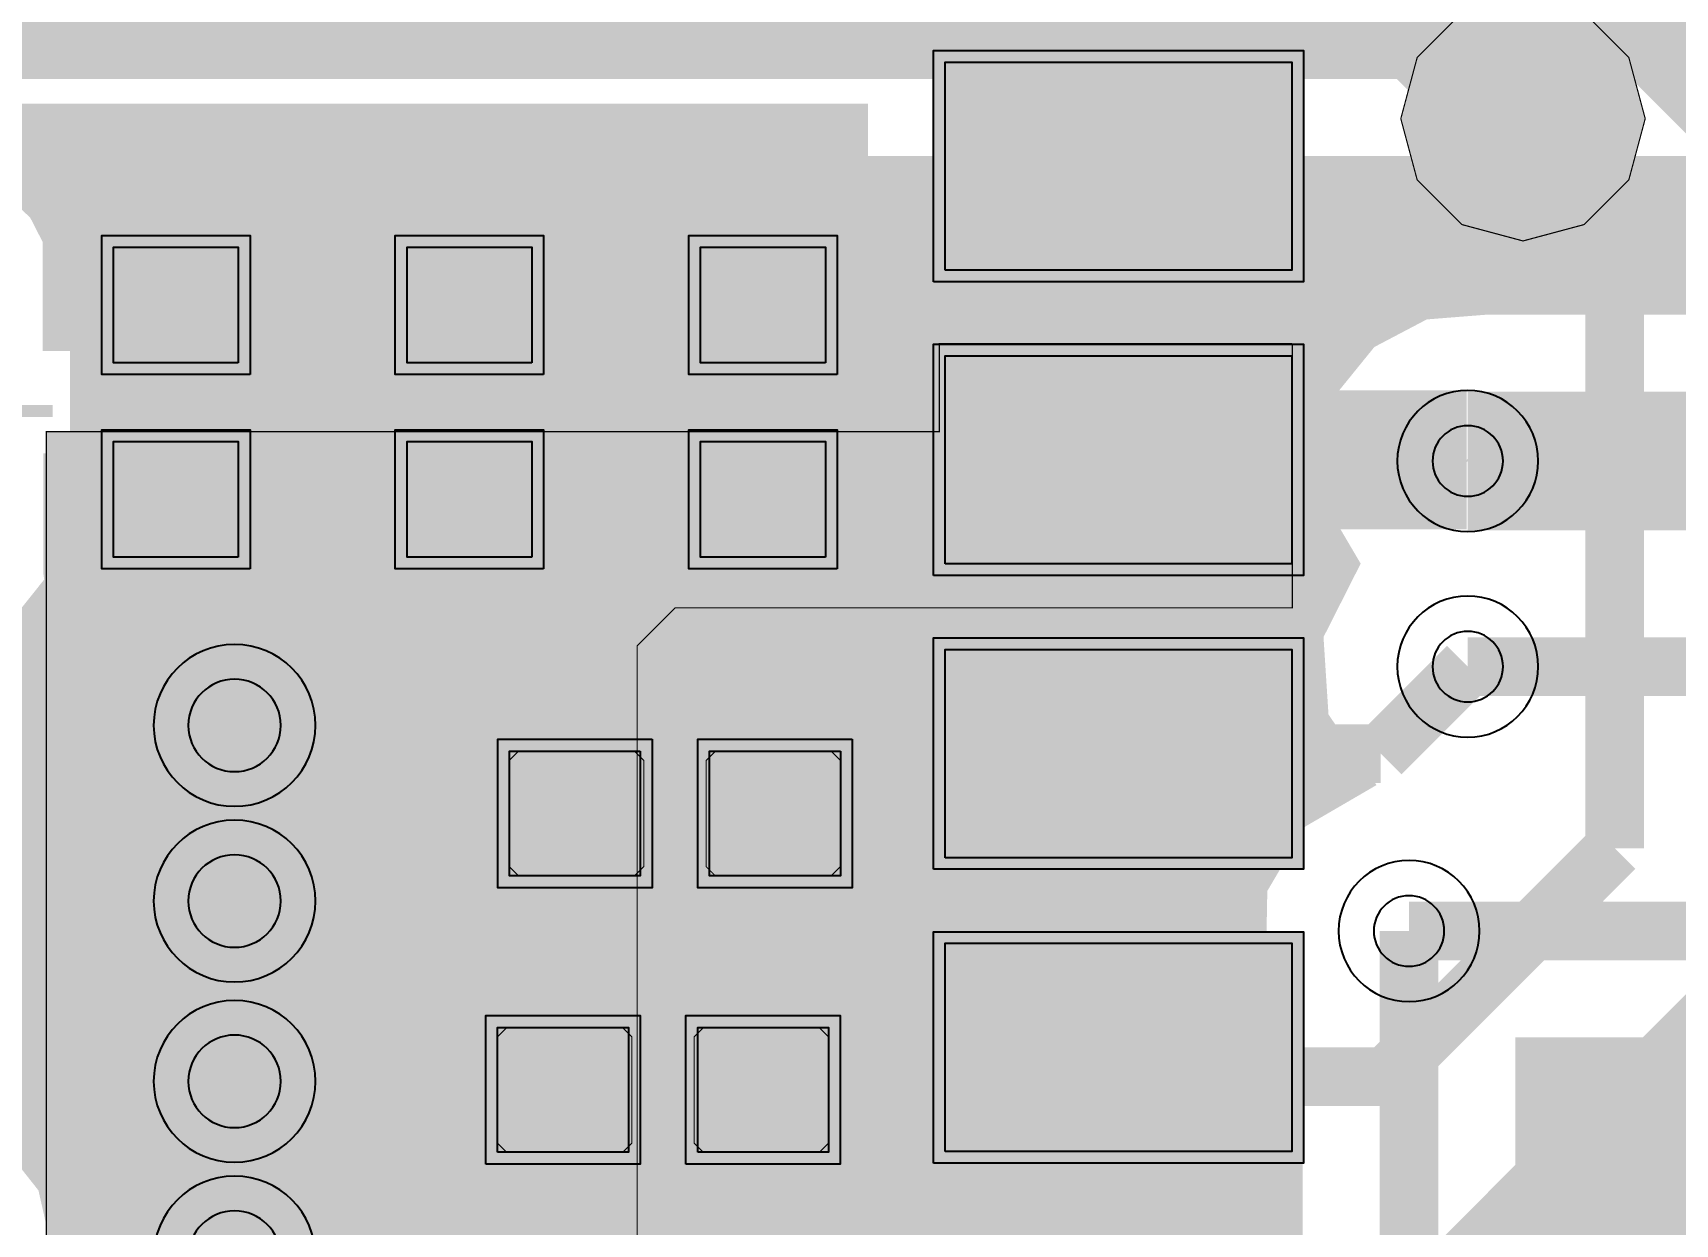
# Model space of a CAD drawing. Header units: millimetres. Extents: x 292.6 to 386.6, y -84.8 to -44.4.
# Drawn here: x 326.79 to 333.89, y -57.78 to -52.63 of the extents above; entities that cross this region are included whole.
import ezdxf

# ---------------------------------------------------------------- set-up
doc = ezdxf.new("R2010")
doc.units = ezdxf.units.MM
doc.header["$MEASUREMENT"] = 0
for name, color, linetype, true_color in [('Bottom-Layer', 7, 'Continuous', 0x0000ff), ('Document-Layer', 7, 'Continuous', 0xffffff), ('Hole-Layer', 7, 'Continuous', 0x222222), ('Multi-Layer', 7, 'Continuous', 0xc0c0c0), ('Top-Layer', 7, 'Continuous', 0xff0000), ('Top-Paste-Mask-Layer', 7, 'Continuous', 0x808080), ('Top-Silkscreen-Layer', 7, 'Continuous', 0xffcc00), ('Top-Solder-Mask-Layer', 7, 'Continuous', 0x800080)]:
    doc.layers.add(name, color=color, linetype=linetype, true_color=true_color)

msp = doc.modelspace()

# ---------------------------------------------------------------- hatches: boundary and pattern name
at = {"layer": 'Bottom-Layer'}
for points in [[(297.0307, -81.582), (297.0307, -74.8711), (297.0791, -74.9846), (297.1545, -75.0822), (301.7906, -79.7182), (301.9479, -79.8234), (302.1336, -79.8603), (304.4186, -79.8603), (304.7127, -79.9102), (304.9988, -79.8261), (305.2192, -79.6251), (305.3292, -79.3478), (305.3066, -79.0504), (305.1559, -78.793), (304.9077, -78.6277), (304.6121, -78.5879), (304.3289, -78.6816), (304.1155, -78.89), (302.3346, -78.89), (297.9827, -74.5382), (297.9827, -65.4887), (298.198, -65.8791), (298.5447, -66.1592), (298.9716, -66.2876), (299.4154, -66.2453), (299.8103, -66.0385), (300.0979, -65.6978), (300.2354, -65.2737), (300.2026, -64.8291), (300.0043, -64.4299), (299.6698, -64.1351), (300.0043, -63.8404), (300.2026, -63.4411), (300.2354, -62.9965), (300.0979, -62.5725), (299.8103, -62.2318), (299.4154, -62.0249), (298.9716, -61.9826), (298.5447, -62.111), (298.198, -62.3912), (297.9827, -62.7816), (297.9827, -54.7481), (300.0026, -52.7282), (304.3454, -52.7282), (300.7746, -56.2991), (300.6694, -56.4565), (300.6325, -56.6421), (300.6325, -68.295), (300.6694, -68.4807), (300.7746, -68.6381), (306.7747, -74.6382), (306.9321, -74.7434), (307.1177, -74.7803), (307.6477, -74.7803), (313.3986, -80.5312), (313.556, -80.6364), (313.7416, -80.6733), (316.3566, -80.6733), (316.6507, -80.7231), (316.9369, -80.6391), (317.1572, -80.4381), (317.2672, -80.1608), (317.2446, -79.8634), (317.0939, -79.606), (316.8457, -79.4407), (316.5501, -79.4009), (316.2669, -79.4946), (316.0535, -79.703), (313.9426, -79.703), (308.1917, -73.9521), (308.0343, -73.8469), (307.8486, -73.81), (307.3187, -73.81), (301.6027, -68.0941), (301.6027, -56.8431), (303.2517, -55.1942), (303.3378, -55.4126), (303.4947, -55.5873), (303.7026, -55.6964), (303.9355, -55.7262), (304.0322, -56.035), (304.2635, -56.2613), (304.5742, -56.3512), (304.7313, -56.4556), (304.9163, -56.4923), (313.2839, -56.4923), (313.5713, -56.5627), (313.8607, -56.5011), (314.0945, -56.3198), (314.0945, -58.5577), (306.1976, -58.5577), (305.9729, -58.637), (305.8476, -58.8398), (305.8393, -58.8836), (305.8366, -58.9281), (305.8366, -61.35), (305.8314, -61.4327), (305.8366, -61.5153), (305.8366, -62.0539), (305.8314, -62.1366), (305.8366, -62.2192), (305.8366, -62.4841), (305.8846, -62.6632), (306.0156, -62.7943), (306.1947, -62.8423), (307.6008, -62.8423), (307.7799, -62.7943), (307.911, -62.6632), (307.959, -62.4841), (307.959, -60.8103), (314.2801, -60.8103), (314.3028, -60.8124), (314.3256, -60.8132), (325.3747, -60.8132), (325.5537, -60.7652), (325.6848, -60.6341), (325.7328, -60.455), (325.7328, -59.7799), (326.1562, -59.8146), (326.5491, -59.6529), (326.8254, -59.3303), (326.9248, -58.9172), (326.9248, -58.0172), (326.8359, -57.6253), (326.5865, -57.3102), (326.2256, -57.1335), (325.8237, -57.1298), (325.4596, -57.3), (325.2046, -57.6106), (324.9604, -57.3488), (324.6193, -57.2399), (324.2686, -57.3118), (323.9979, -57.546), (323.8763, -57.8828), (323.935, -58.236), (323.7544, -58.236), (323.5753, -58.284), (323.4442, -58.415), (323.3962, -58.5941), (323.3962, -59.3258), (320.0178, -59.3258), (320.0178, -58.5941), (319.9698, -58.415), (319.8387, -58.284), (319.6596, -58.236), (319.448, -58.236), (319.5067, -57.8828), (319.3852, -57.5461), (319.1145, -57.3118), (318.7639, -57.2399), (318.4228, -57.3486), (318.1785, -57.6103), (317.9235, -57.2998), (317.5594, -57.1298), (317.1576, -57.1335), (316.7967, -57.3102), (316.5474, -57.6254), (316.4585, -58.0172), (316.4585, -58.5722), (316.4086, -58.5613), (316.3576, -58.5577), (316.2078, -58.5577), (316.2078, -53.2131), (316.2076, -53.2017), (316.207, -53.1902), (316.8058, -53.1902), (316.5926, -53.4024), (316.4557, -53.6701), (316.4085, -53.9671), (316.4085, -54.5671), (316.5034, -54.9828), (316.7693, -55.3162), (317.1534, -55.5012), (317.5799, -55.5012), (317.964, -55.3162), (318.2299, -54.9828), (318.3248, -54.5671), (318.3248, -53.9671), (318.2776, -53.6701), (318.1407, -53.4024), (317.9275, -53.1902), (325.4558, -53.1902), (325.2426, -53.4024), (325.1057, -53.6701), (325.0585, -53.9671), (325.0585, -54.5671), (325.1534, -54.9828), (325.4192, -55.3162), (325.8034, -55.5012), (326.2298, -55.5012), (326.614, -55.3162), (326.8799, -54.9828), (326.9748, -54.5671), (326.9748, -53.9671), (326.9276, -53.6701), (326.7907, -53.4024), (326.5775, -53.1902), (342.4407, -53.1902), (343, -53.7495), (343.0024, -53.7873), (343.007, -53.825), (333.076, -53.825), (332.8102, -53.8461), (332.5743, -53.9702), (332.4063, -54.1772), (332.3334, -54.4335), (332.3673, -54.6979), (332.5026, -54.9276), (332.345, -55.2391), (332.3674, -55.5874), (332.5636, -55.876), (332.2729, -56.0451), (332.1025, -56.3349), (332.0961, -56.6711), (332.2555, -56.9672), (332.2555, -64.1243), (330.8128, -65.567), (330.8128, -63.8798), (330.9203, -63.6256), (330.9149, -63.3496), (330.7977, -63.0997), (330.5889, -62.9192), (330.3246, -62.8393), (330.0508, -62.8739), (330.0508, -62.784), (330.2664, -62.5595), (330.3559, -62.2613), (330.2994, -61.9552), (330.1095, -61.7085), (330.3322, -61.4736), (330.4172, -61.1611), (330.3441, -60.8457), (330.1304, -60.6025), (330.2191, -60.2893), (330.1481, -59.9717), (329.9345, -59.726), (329.6298, -59.6116), (329.3073, -59.656), (329.0448, -59.8485), (328.9055, -60.1427), (328.923, -60.4678), (328.3688, -61.022), (328.3688, -58.7723), (328.3562, -58.6392), (328.3188, -58.5109), (328.3188, -58.1863), (328.3688, -57.9249), (328.3188, -57.6635), (328.3188, -57.4264), (328.3688, -57.1651), (328.3188, -56.9037), (328.3188, -56.6469), (328.3688, -56.3855), (328.3188, -56.1241), (328.3188, -55.8875), (328.3646, -55.549), (328.2466, -55.2284), (327.9922, -55.0004), (327.6607, -54.918), (327.3291, -55.0004), (327.0748, -55.2284), (326.9567, -55.549), (327.0025, -55.8875), (327.0025, -56.1241), (326.9525, -56.3855), (327.0025, -56.6469), (327.0025, -56.9037), (326.9525, -57.1651), (327.0025, -57.4264), (327.0025, -57.6635), (326.9525, -57.9249), (327.0025, -58.1863), (327.0025, -58.5109), (326.9651, -58.6392), (326.9525, -58.7723), (326.9525, -61.1748), (323.7992, -64.3281), (323.6006, -64.1031), (323.3231, -63.9888), (323.0237, -64.0084), (322.7635, -64.158), (320.1659, -64.158), (319.8936, -64.0885), (319.617, -64.138), (319.3857, -64.2976), (316.6701, -64.2976), (316.4051, -64.1465), (316.1004, -64.1301), (315.8207, -64.2518), (315.625, -64.4859), (315.5549, -64.7828), (315.625, -65.0796), (315.8207, -65.3137), (316.1004, -65.4354), (316.4051, -65.419), (316.6701, -65.2679), (319.4538, -65.2679), (319.7838, -65.4088), (320.1388, -65.3572), (320.415, -65.1283), (322.7635, -65.1283), (322.8289, -65.1819), (322.9006, -65.2267), (319.2859, -68.8414), (319.1026, -69.1589), (319.1026, -69.5254), (319.2859, -69.8429), (319.6034, -70.0262), (319.9699, -70.0262), (320.2874, -69.8429), (327.7345, -62.3957), (327.7345, -65.6111), (327.5856, -65.869), (327.5645, -66.1661), (327.6756, -66.4424), (327.8965, -66.6422), (327.8256, -66.7131), (327.7204, -66.8705), (327.6835, -67.0561), (327.6835, -68.333), (327.3176, -68.6989), (327.2124, -68.8563), (327.1755, -69.0419), (327.1755, -69.5453), (327.0408, -69.7617), (326.9977, -70.013), (327.0526, -70.262), (313.5381, -70.262), (312.2144, -68.9383), (316.4135, -68.9383), (316.6786, -69.0893), (316.9832, -69.1058), (317.2629, -68.9841), (317.4586, -68.75), (317.5288, -68.4531), (317.4586, -68.1562), (317.2629, -67.9222), (316.9832, -67.8005), (316.6786, -67.8169), (316.4135, -67.968), (311.2441, -67.968), (311.1224, -67.8463), (310.844, -67.6603), (310.5156, -67.595), (307.8231, -67.595), (305.4048, -65.1767), (305.4048, -64.4103), (305.6942, -64.2936), (305.8983, -64.0575), (305.9718, -63.7541), (305.8983, -63.4508), (305.6942, -63.2146), (305.4048, -63.098), (305.4048, -62.9077), (305.3198, -62.5354), (305.0817, -62.2368), (304.7376, -62.0711), (304.3557, -62.0711), (304.0116, -62.2368), (303.7734, -62.5354), (303.6885, -62.9077), (303.6885, -63.1095), (303.4172, -63.2352), (303.2288, -63.4672), (303.1614, -63.7585), (303.2288, -64.0498), (303.4172, -64.2818), (303.6885, -64.4076), (303.6885, -65.5321), (303.7538, -65.8605), (303.9398, -66.1389), (306.8608, -69.0599), (307.1392, -69.246), (307.4676, -69.3113), (310.1602, -69.3113), (312.5509, -71.702), (311.8726, -71.702), (311.6407, -71.5616), (311.3719, -71.5258), (311.1113, -71.6005), (310.9023, -71.7733), (310.78, -72.0153), (310.7648, -72.286), (310.7137, -72.286), (310.4465, -72.1343), (310.1395, -72.1193), (309.8588, -72.2444), (309.6646, -72.4825), (309.5986, -72.7827), (309.2409, -72.7562), (308.9217, -72.9199), (308.7345, -73.2258), (308.7339, -73.5845), (308.9202, -73.891), (309.2389, -74.0557), (309.5967, -74.0303), (309.8889, -73.8223), (309.9537, -73.8358), (310.0197, -73.8403), (310.5035, -73.8403), (310.6393, -73.8209), (310.7642, -73.7643), (318.3157, -73.7643), (320.6626, -76.1112), (320.82, -76.2164), (321.0056, -76.2533), (327.7117, -76.2533), (327.8323, -76.2381), (327.9453, -76.1933), (326.1418, -77.9968), (326.0366, -78.1542), (325.9997, -78.3399), (325.9997, -78.718), (325.8486, -78.983), (325.8322, -79.2877), (325.9539, -79.5674), (326.188, -79.7631), (326.4849, -79.8332), (326.7817, -79.7631), (327.0158, -79.5674), (327.1375, -79.2877), (327.1211, -78.983), (326.97, -78.718), (326.97, -78.5408), (329.9685, -75.5423), (332.0346, -75.5423), (332.2961, -75.6923), (332.5969, -75.7111), (332.875, -75.5947), (333.0729, -75.3672), (333.1495, -75.0757), (333.0892, -74.7803), (335.3337, -74.7803), (336.9107, -76.3572), (336.931, -76.6432), (337.0702, -76.8938), (337.3021, -77.0622), (337.5835, -77.1171), (339.4439, -78.9776), (339.5245, -79.2718), (339.7283, -79.4988), (340.0122, -79.6106), (340.316, -79.5834), (340.5756, -79.4231), (340.7359, -79.1636), (340.7631, -78.8597), (340.6513, -78.5759), (340.4243, -78.3721), (340.13, -78.2915), (338.2265, -76.3879), (338.1479, -76.1349), (337.9764, -75.9328), (337.7396, -75.8139), (335.8777, -73.9521), (335.7203, -73.8469), (335.5347, -73.81), (335.3089, -73.81), (336.3974, -72.7215), (336.449, -73.032), (336.6379, -73.2837), (336.9216, -73.42), (337.2362, -73.4101), (337.5108, -73.2563), (337.6437, -73.2563), (337.6692, -73.5262), (337.8006, -73.7634), (338.016, -73.9281), (338.2793, -73.9929), (338.7976, -74.5112), (338.955, -74.6164), (339.1407, -74.6533), (363.0937, -74.6533), (363.2794, -74.6164), (363.4368, -74.5112), (367.8818, -70.0662), (367.9869, -69.9088), (368.0239, -69.7231), (368.0239, -66.4922), (368.1749, -66.2272), (368.1914, -65.9226), (368.0697, -65.6428), (367.8356, -65.4472), (367.5387, -65.377), (367.2418, -65.4472), (367.0078, -65.6428), (366.8861, -65.9226), (366.9025, -66.2272), (367.0536, -66.4922), (367.0536, -69.5222), (362.8928, -73.683), (362.614, -73.683), (364.5798, -71.7172), (364.6849, -71.5598), (364.7219, -71.3741), (364.7219, -67.7623), (364.896, -67.4931), (364.9235, -67.1736), (364.7979, -66.8785), (364.7979, -65.9332), (364.9558, -65.6431), (364.9542, -65.3128), (364.7934, -65.0243), (365.0806, -65.0243), (365.3465, -65.1596), (365.6447, -65.1648), (365.9151, -65.0386), (366.1028, -64.8068), (366.1699, -64.5161), (366.1028, -64.2255), (365.9151, -63.9936), (365.6447, -63.8675), (365.3465, -63.8726), (365.0806, -64.008), (362.3008, -64.008), (362.035, -63.8726), (361.7367, -63.8675), (361.4664, -63.9936), (361.2787, -64.2255), (361.2116, -64.5161), (361.2787, -64.8068), (361.4664, -65.0386), (361.7367, -65.1648), (362.035, -65.1596), (362.3008, -65.0243), (363.8321, -65.0243), (363.6713, -65.3128), (363.6697, -65.6431), (363.8276, -65.9332), (363.8276, -66.783), (363.6427, -67.0592), (363.6151, -67.3904), (363.7516, -67.6934), (363.7516, -71.1732), (361.7498, -73.175), (359.6144, -73.175), (359.7888, -72.8959), (359.8074, -72.5673), (359.6658, -72.2702), (359.3989, -72.0778), (359.0723, -72.0374), (358.7665, -72.159), (358.5381, -72.159), (358.7433, -71.9049), (358.8024, -71.5837), (358.7009, -71.2733), (358.4636, -71.0489), (358.148, -70.965), (357.8306, -71.042), (353.1058, -71.042), (352.8511, -70.8941), (352.5574, -70.871), (352.2828, -70.9774), (352.0813, -71.1923), (351.9928, -71.4733), (352.0346, -71.7648), (352.1986, -72.0095), (352.4525, -72.159), (342.5908, -72.159), (342.276, -71.9954), (341.922, -72.0174), (341.6299, -72.2188), (341.4835, -72.5419), (341.5245, -72.8942), (341.7413, -73.175), (339.6595, -73.175), (338.9788, -72.4943), (340.3106, -72.4943), (340.524, -72.7027), (340.8071, -72.7964), (341.1027, -72.7566), (341.351, -72.5913), (341.5017, -72.3339), (341.5243, -72.0365), (341.4143, -71.7592), (341.1939, -71.5582), (340.9077, -71.4742), (340.6137, -71.524), (336.8329, -71.524), (338.0376, -70.3193), (344.21, -70.3193), (344.4696, -70.4794), (344.7733, -70.5065), (345.0571, -70.3947), (345.2608, -70.1678), (345.3414, -69.8736), (345.2818, -69.5745), (345.0947, -69.3337), (344.8195, -69.2021), (344.5146, -69.2076), (344.2444, -69.349), (344.0644, -69.349), (344.0718, -69.2501), (344.0644, -69.1513), (351.582, -69.1513), (351.3779, -69.3379), (351.2677, -69.5916), (351.2706, -69.8681), (351.386, -70.1194), (351.5939, -70.3018), (351.8581, -70.3836), (352.1326, -70.3505), (352.3698, -70.2083), (358.0668, -70.2083), (359.51, -71.6515), (359.5924, -71.949), (359.8005, -72.177), (360.0893, -72.286), (360.3962, -72.2525), (360.6547, -72.0837), (360.7181, -72.4236), (360.9442, -72.6854), (361.2712, -72.7978), (361.6104, -72.7302), (361.8695, -72.501), (361.9779, -72.1726), (361.9062, -71.8343), (361.6739, -71.578), (361.6739, -68.3544), (362.2146, -68.8951), (362.3251, -69.1787), (362.5507, -69.3831), (362.8438, -69.4652), (363.1427, -69.4076), (363.3844, -69.2226), (363.518, -68.9492), (363.5154, -68.6448), (363.377, -68.3737), (363.1321, -68.1929), (362.8323, -68.1406), (361.4048, -66.7131), (361.2474, -66.6079), (361.0617, -66.571), (356.8687, -66.571), (356.1874, -65.8898), (356.0971, -65.5783), (355.8698, -65.3469), (355.56, -65.2509), (355.2417, -65.3134), (354.9911, -65.5194), (354.6858, -65.2141), (354.9584, -65.2026), (355.2033, -65.0824), (355.3791, -64.8738), (355.456, -64.612), (355.421, -64.3414), (355.28, -64.1078), (355.28, -63.3654), (355.5235, -63.4122), (355.7671, -63.3663), (355.9768, -63.2342), (364.8126, -63.2342), (365.0579, -63.372), (365.3383, -63.3957), (365.6033, -63.3011), (365.8051, -63.105), (365.9075, -62.8429), (365.8921, -62.562), (365.7615, -62.3127), (365.5393, -62.1401), (365.559, -61.9424), (365.5193, -61.7478), (365.7384, -61.4678), (365.7814, -61.115), (365.636, -60.7906), (365.3439, -60.5879), (364.9891, -60.5652), (364.6736, -60.729), (363.5968, -60.729), (363.3985, -60.6015), (363.1681, -60.5514), (361.5828, -58.9661), (361.4254, -58.8609), (361.2397, -58.824), (356.9977, -58.824), (356.8121, -58.8609), (356.6547, -58.9661), (354.569, -61.0517), (354.569, -60.5863), (354.5321, -60.4006), (354.4269, -60.2433), (349.3249, -55.1412), (352.171, -55.1412), (352.2108, -55.5692), (352.3979, -55.9562), (352.7087, -56.2532), (353.1038, -56.4225), (353.5332, -56.4428), (353.9425, -56.3115), (354.2799, -56.0452), (354.5027, -55.6776), (354.5827, -55.2552), (354.5098, -54.8316), (354.2932, -54.4604), (353.9603, -54.1884), (353.5533, -54.0502), (353.1236, -54.0633), (353.078, -54.0177), (352.8645, -53.8751), (352.6126, -53.825), (345.9694, -53.825), (345.9525, -53.5482), (345.8239, -53.3025), (345.606, -53.1309), (345.3371, -53.0634), (344.3209, -52.0472), (382.3146, -52.0472), (382.3146, -81.582)], [(333.0837, -64.6683), (333.1889, -64.5109), (333.2258, -64.3252), (333.2258, -57.0003), (334.4818, -57.0003), (334.6675, -56.9633), (334.8248, -56.8582), (335.0642, -56.6188), (335.3331, -56.5513), (335.551, -56.3797), (335.6796, -56.1341), (335.6965, -55.8573), (348.6687, -55.8573), (353.5988, -60.7873), (353.5988, -65.2982), (353.6357, -65.4839), (353.7408, -65.6413), (355.5346, -67.435), (335.5677, -67.435), (335.2393, -67.5003), (334.9609, -67.6863), (332.3852, -70.262), (330.0467, -70.262), (330.1016, -70.013), (330.0585, -69.7617), (329.9238, -69.5453), (329.9238, -67.3613), (330.2514, -67.4586), (330.584, -67.3799), (330.8332, -67.146), (330.9329, -66.8191)]]:
    msp.add_hatch(color=256, dxfattribs=at).paths.add_polyline_path(points)
at = {"layer": 'Top-Layer'}
for points in [[(330.7336, -53.6582), (330.7336, -52.7582), (332.2336, -52.7582), (332.2336, -53.6582)], [(316.6399, -56.7463), (321.5646, -56.7463), (321.7503, -56.7093), (321.9077, -56.6042), (325.5476, -52.9643), (330.3755, -52.9643), (330.3755, -53.238), (330.2982, -53.2103), (330.2167, -53.2009), (329.6767, -53.2009), (329.4976, -53.2488), (329.3665, -53.3799), (329.3185, -53.559), (329.3185, -53.998), (329.3048, -53.998), (329.3048, -53.559), (329.2568, -53.3799), (329.1257, -53.2488), (328.9467, -53.2009), (328.4067, -53.2009), (328.2276, -53.2488), (328.0965, -53.3799), (328.0485, -53.559), (328.0485, -53.998), (328.0348, -53.998), (328.0348, -53.559), (327.9868, -53.3799), (327.8557, -53.2488), (327.6767, -53.2009), (327.1367, -53.2009), (326.9372, -53.2615), (326.8053, -53.423), (326.5125, -53.1472), (326.1323, -53.0159), (325.7317, -53.0523), (325.3813, -53.2498), (325.1429, -53.5738), (325.0585, -53.9671), (325.0585, -54.5671), (325.1406, -54.9552), (325.373, -55.2768), (325.7157, -55.4767), (326.11, -55.5207), (326.4883, -55.4011), (326.4883, -57.2412), (326.137, -57.1171), (325.7655, -57.1445), (325.4362, -57.3188), (325.2046, -57.6106), (324.9791, -57.361), (324.6639, -57.2437), (324.3301, -57.285), (324.053, -57.4757), (323.8952, -57.7727), (323.8922, -58.109), (323.8166, -58.109), (323.7596, -58.1136), (323.7041, -58.1271), (323.6486, -58.1136), (323.5916, -58.109), (323.2916, -58.109), (323.241, -58.1126), (323.1915, -58.1233), (323.142, -58.1126), (323.0915, -58.109), (322.8119, -58.109), (322.7986, -58.0939), (322.7846, -58.0794), (322.5503, -57.8451), (322.3929, -57.7399), (322.2073, -57.703), (321.6761, -57.703), (321.4905, -57.7399), (321.3331, -57.8451), (321.0985, -58.0797), (321.0847, -58.0941), (321.0715, -58.109), (320.7917, -58.109), (320.7412, -58.1126), (320.6916, -58.1233), (320.6421, -58.1126), (320.5916, -58.109), (320.2916, -58.109), (320.241, -58.1126), (320.1915, -58.1233), (320.142, -58.1126), (320.0915, -58.109), (319.7915, -58.109), (319.7345, -58.1136), (319.679, -58.1271), (319.6234, -58.1136), (319.5665, -58.109), (319.4909, -58.109), (319.4879, -57.7727), (319.3301, -57.4758), (319.053, -57.2851), (318.7193, -57.2437), (318.4041, -57.3609), (318.1785, -57.6103), (317.9696, -57.3381), (317.6745, -57.1629), (317.3355, -57.1096), (317.0009, -57.186), (316.9529, -57.0792), (316.8807, -56.9871)], [(333.0048, -61.0822), (332.9679, -60.8965), (332.8627, -60.7391), (332.6087, -60.4851), (332.6003, -60.4769), (332.5918, -60.469), (332.5918, -60.3782), (332.5786, -60.2822), (332.5403, -60.1932), (332.5786, -60.1042), (332.5918, -60.0082), (332.5918, -59.1082), (332.5786, -59.0122), (332.5403, -58.9232), (332.5786, -58.8342), (332.5918, -58.7382), (332.5918, -58.6463), (332.7456, -58.6463), (332.9313, -58.6094), (333.0887, -58.5042), (334.2764, -57.3164), (334.3933, -57.3648), (334.5187, -57.3813), (335.9157, -57.3813), (336.1013, -57.3443), (336.2587, -57.2392), (340.0536, -53.4442), (343.0624, -53.4442), (343.0001, -53.6979), (343.0406, -53.9558), (343.1775, -54.1782), (343.1775, -61.5951), (343.2145, -61.7808), (343.3196, -61.9382), (346.3627, -64.9812), (346.5201, -65.0864), (346.7057, -65.1233), (347.8773, -65.1233), (347.8938, -65.201), (347.9271, -65.2732), (347.8887, -65.3622), (347.8756, -65.4582), (347.8756, -66.3582), (347.8887, -66.4542), (347.9271, -66.5432), (347.8887, -66.6322), (347.8756, -66.7282), (347.8756, -67.6282), (347.8887, -67.7242), (347.9271, -67.8132), (347.8887, -67.9022), (347.8756, -67.9982), (347.8756, -68.8982), (347.8887, -68.9942), (347.9271, -69.0832), (347.8887, -69.1722), (347.8756, -69.2682), (347.8756, -69.9258), (347.7773, -69.8768), (347.6687, -69.86), (346.7687, -69.86), (346.6585, -69.8774), (346.559, -69.9278), (346.481, -69.8995), (346.3987, -69.89), (345.4987, -69.89), (345.4157, -69.8997), (345.3372, -69.9284), (345.3114, -69.6517), (345.1745, -69.4098), (344.9505, -69.2453), (344.6787, -69.187), (344.4069, -69.2453), (344.1829, -69.4098), (344.0459, -69.6517), (344.0202, -69.9284), (343.9587, -69.9042), (343.8938, -69.8917), (343.8938, -69.7022), (344.0449, -69.4372), (344.0613, -69.1326), (343.9396, -68.8528), (343.7056, -68.6572), (343.4087, -68.587), (343.1118, -68.6572), (342.8777, -68.8528), (342.756, -69.1326), (342.7725, -69.4372), (342.9235, -69.7022), (342.9235, -69.8917), (342.8458, -69.9082), (342.7737, -69.9414), (342.6847, -69.9031), (342.5887, -69.89), (341.6887, -69.89), (341.5927, -69.9031), (341.5037, -69.9414), (341.4147, -69.9031), (341.3187, -69.89), (340.4187, -69.89), (340.3227, -69.9031), (340.2337, -69.9414), (340.1447, -69.9031), (340.0487, -69.89), (339.1487, -69.89), (339.0527, -69.9031), (338.9637, -69.9414), (338.8747, -69.9031), (338.7787, -69.89), (337.8787, -69.89), (337.7827, -69.9031), (337.6937, -69.9414), (337.6047, -69.9031), (337.5087, -69.89), (336.6087, -69.89), (336.5127, -69.9031), (336.4237, -69.9414), (336.3347, -69.9031), (336.2387, -69.89), (335.3387, -69.89), (335.2427, -69.9031), (335.1537, -69.9414), (335.0647, -69.9031), (334.9687, -69.89), (334.0687, -69.89), (333.9727, -69.9031), (333.8837, -69.9414), (333.7947, -69.9031), (333.6987, -69.89), (333.0048, -69.89)], [(327.6767, -54.059), (327.1367, -54.059), (327.1367, -53.559), (327.6767, -53.559)], [(328.9467, -54.059), (328.4067, -54.059), (328.4067, -53.559), (328.9467, -53.559)], [(330.2167, -54.059), (329.6767, -54.059), (329.6767, -53.559), (330.2167, -53.559)], [(332.2327, -53.9751), (330.7087, -53.9751), (330.7087, -54.3561), (326.8465, -54.3561), (326.8465, -59.6901), (329.4019, -59.6901), (329.4019, -55.2819), (329.5657, -55.1181), (332.236, -55.1181), (332.236, -53.9784)], [(330.7336, -54.9282), (330.7336, -54.0282), (332.2336, -54.0282), (332.2336, -54.9282)], [(327.6767, -54.8992), (327.1367, -54.8992), (327.1367, -54.3992), (327.6767, -54.3992)], [(328.9467, -54.8992), (328.4067, -54.8992), (328.4067, -54.3992), (328.9467, -54.3992)], [(330.2167, -54.8992), (329.6767, -54.8992), (329.6767, -54.3992), (330.2167, -54.3992)], [(330.7336, -56.1982), (330.7336, -55.2982), (332.2336, -55.2982), (332.2336, -56.1982)], [(329.4157, -55.7371), (329.4157, -56.2771), (328.85, -56.2771), (328.85, -55.7371)], [(330.2813, -55.7371), (330.2813, -56.2771), (329.7156, -56.2771), (329.7156, -55.7371)], [(330.7336, -57.4682), (330.7336, -56.5682), (332.2336, -56.5682), (332.2336, -57.4682)], [(328.7982, -57.4719), (328.7982, -56.9319), (329.3639, -56.9319), (329.3639, -57.4719)], [(329.6638, -57.4719), (329.6638, -56.9319), (330.2295, -56.9319), (330.2295, -57.4719)]]:
    msp.add_hatch(color=256, dxfattribs=at).paths.add_polyline_path(points)
at = {"layer": 'Top-Paste-Mask-Layer'}
for points in [[(330.7336, -53.6582), (330.7336, -52.7582), (332.2336, -52.7582), (332.2336, -53.6582)], [(327.6767, -54.059), (327.1367, -54.059), (327.1367, -53.559), (327.6767, -53.559)], [(328.9467, -54.059), (328.4067, -54.059), (328.4067, -53.559), (328.9467, -53.559)], [(330.2167, -54.059), (329.6767, -54.059), (329.6767, -53.559), (330.2167, -53.559)], [(330.7336, -54.9282), (330.7336, -54.0282), (332.2336, -54.0282), (332.2336, -54.9282)], [(327.6767, -54.8992), (327.1367, -54.8992), (327.1367, -54.3992), (327.6767, -54.3992)], [(328.9467, -54.8992), (328.4067, -54.8992), (328.4067, -54.3992), (328.9467, -54.3992)], [(330.2167, -54.8992), (329.6767, -54.8992), (329.6767, -54.3992), (330.2167, -54.3992)], [(330.7336, -56.1982), (330.7336, -55.2982), (332.2336, -55.2982), (332.2336, -56.1982)], [(329.4307, -55.7771), (329.4307, -56.2371), (329.3907, -56.2771), (328.89, -56.2771), (328.85, -56.2371), (328.85, -55.7771), (328.89, -55.7371), (329.3907, -55.7371)], [(329.4307, -55.7771), (329.4307, -56.2371), (329.3907, -56.2771), (328.89, -56.2771), (328.85, -56.2371), (328.85, -55.7771), (328.89, -55.7371), (329.3907, -55.7371)], [(329.7007, -55.7771), (329.7007, -56.2371), (329.7407, -56.2771), (330.2413, -56.2771), (330.2813, -56.2371), (330.2813, -55.7771), (330.2413, -55.7371), (329.7407, -55.7371)], [(329.7007, -55.7771), (329.7007, -56.2371), (329.7407, -56.2771), (330.2413, -56.2771), (330.2813, -56.2371), (330.2813, -55.7771), (330.2413, -55.7371), (329.7407, -55.7371)], [(330.7336, -57.4682), (330.7336, -56.5682), (332.2336, -56.5682), (332.2336, -57.4682)], [(329.3788, -57.4319), (329.3788, -56.9719), (329.3388, -56.9319), (328.8382, -56.9319), (328.7982, -56.9719), (328.7982, -57.4319), (328.8382, -57.4719), (329.3388, -57.4719)], [(329.3788, -57.4319), (329.3788, -56.9719), (329.3388, -56.9319), (328.8382, -56.9319), (328.7982, -56.9719), (328.7982, -57.4319), (328.8382, -57.4719), (329.3388, -57.4719)], [(329.6488, -57.4319), (329.6488, -56.9719), (329.6888, -56.9319), (330.1895, -56.9319), (330.2295, -56.9719), (330.2295, -57.4319), (330.1895, -57.4719), (329.6888, -57.4719)], [(329.6488, -57.4319), (329.6488, -56.9719), (329.6888, -56.9319), (330.1895, -56.9319), (330.2295, -56.9719), (330.2295, -57.4319), (330.1895, -57.4719), (329.6888, -57.4719)]]:
    msp.add_hatch(color=256, dxfattribs=at).paths.add_polyline_path(points)
at = {"layer": 'Top-Silkscreen-Layer'}
msp.add_hatch(color=256, dxfattribs=at).paths.add_polyline_path([(332.7051, -53.0031), (332.7759, -52.7388), (332.9694, -52.5454), (333.2337, -52.4745), (333.498, -52.5454), (333.6914, -52.7388), (333.7623, -53.0031), (333.6914, -53.2674), (333.498, -53.4609), (333.2337, -53.5317), (332.9694, -53.4609), (332.7759, -53.2674)])
msp.add_hatch(color=256, dxfattribs=at).paths.add_polyline_path([(332.7051, -53.0031), (332.7759, -52.7388), (332.9694, -52.5454), (333.2337, -52.4745), (333.498, -52.5454), (333.6914, -52.7388), (333.7623, -53.0031), (333.6914, -53.2674), (333.498, -53.4609), (333.2337, -53.5317), (332.9694, -53.4609), (332.7759, -53.2674)])
at = {"layer": 'Top-Solder-Mask-Layer'}
for points in [[(330.6836, -53.7082), (330.6836, -52.7081), (332.2836, -52.7081), (332.2836, -53.7082)], [(327.7275, -54.1098), (327.0859, -54.1098), (327.0859, -53.5082), (327.7275, -53.5082)], [(328.9975, -54.1098), (328.3559, -54.1098), (328.3559, -53.5082), (328.9975, -53.5082)], [(330.2675, -54.1098), (329.6259, -54.1098), (329.6259, -53.5082), (330.2675, -53.5082)], [(330.6836, -54.9782), (330.6836, -53.9781), (332.2836, -53.9781), (332.2836, -54.9782)], [(327.7275, -54.95), (327.0859, -54.95), (327.0859, -54.3484), (327.7275, -54.3484)], [(328.9975, -54.95), (328.3559, -54.95), (328.3559, -54.3484), (328.9975, -54.3484)], [(330.2675, -54.95), (329.6259, -54.95), (329.6259, -54.3484), (330.2675, -54.3484)], [(330.6836, -56.2482), (330.6836, -55.2481), (332.2836, -55.2481), (332.2836, -56.2482)], [(329.4665, -55.6863), (329.4665, -56.3279), (328.7992, -56.3279), (328.7992, -55.6863)], [(330.3321, -55.6863), (330.3321, -56.3279), (329.6648, -56.3279), (329.6648, -55.6863)], [(330.6836, -57.5182), (330.6836, -56.5181), (332.2836, -56.5181), (332.2836, -57.5182)], [(328.7474, -57.5227), (328.7474, -56.8811), (329.4147, -56.8811), (329.4147, -57.5227)], [(329.613, -57.5227), (329.613, -56.8811), (330.2803, -56.8811), (330.2803, -57.5227)]]:
    msp.add_hatch(color=256, dxfattribs=at).paths.add_polyline_path(points)

# ---------------------------------------------------------------- linework, layer by layer
at = {"layer": 'Bottom-Layer'}
for points, const_width in [([(342.6417, -52.7051), (305.0546, -52.7051)], 0.254), ([(317.9275, -53.1902), (325.4558, -53.1902), (325.2426, -53.4024), (325.1057, -53.6701), (325.0585, -53.9671), (325.0585, -54.5671), (325.1534, -54.9828), (325.4192, -55.3162), (325.8034, -55.5012), (326.2298, -55.5012), (326.614, -55.3162), (326.8799, -54.9828), (326.9748, -54.5671), (326.9748, -53.9671), (326.9276, -53.6701), (326.7907, -53.4024), (326.5775, -53.1902), (342.4407, -53.1902)], 0.0508), ([(343.007, -53.825), (333.076, -53.825), (332.8102, -53.8461), (332.5743, -53.9702), (332.4063, -54.1772), (332.3334, -54.4335), (332.3673, -54.6979), (332.5026, -54.9276), (332.345, -55.2391), (332.3674, -55.5874), (332.5636, -55.876), (332.2729, -56.0451), (332.1025, -56.3349), (332.0961, -56.6711), (332.2555, -56.9672), (332.2555, -64.1243)], 0.0508), ([(352.6126, -54.4831), (332.9947, -54.4831)], 0.6), ([(326.6141, -54.2671), (326.8732, -54.2671)], 0.0508), ([(328.3688, -57.9249), (328.3188, -57.6635), (328.3188, -57.4264), (328.3688, -57.1651), (328.3188, -56.9037), (328.3188, -56.6469), (328.3688, -56.3855), (328.3188, -56.1241), (328.3188, -55.8875), (328.3646, -55.549), (328.2466, -55.2284), (327.9922, -55.0004), (327.6607, -54.918), (327.3291, -55.0004), (327.0748, -55.2284), (326.9567, -55.549), (327.0025, -55.8875), (327.0025, -56.1241), (326.9525, -56.3855), (327.0025, -56.6469), (327.0025, -56.9037), (326.9525, -57.1651), (327.0025, -57.4264), (327.0025, -57.6635), (326.9525, -57.9249)], 0.0508), ([(348.8697, -55.3721), (332.9947, -55.3721)], 0.254), ([(327.6607, -56.3855), (327.6607, -55.6261)], 0.6), ([(327.6607, -57.1651), (327.6607, -56.3855)], 0.6), ([(332.7407, -64.3252), (332.7407, -56.5151)], 0.254), ([(334.4818, -56.5151), (332.7407, -56.5151)], 0.254), ([(327.6607, -57.9249), (327.6607, -57.1651)], 0.6), ([(334.9609, -67.6863), (332.3852, -70.262), (330.0467, -70.262), (330.1016, -70.013), (330.0585, -69.7617), (329.9238, -69.5453), (329.9238, -67.3613), (330.2514, -67.4586), (330.584, -67.3799), (330.8332, -67.146), (330.9329, -66.8191), (333.0837, -64.6683), (333.1889, -64.5109), (333.2258, -64.3252), (333.2258, -57.0003), (334.4818, -57.0003)], 0.0508), ([(326.5491, -59.6529), (326.8254, -59.3303), (326.9248, -58.9172), (326.9248, -58.0172), (326.8359, -57.6253), (326.5865, -57.3102)], 0.0508), ([(327.6607, -58.7723), (327.6607, -57.9249)], 0.6)]:
    msp.add_lwpolyline(points, dxfattribs=dict(at, const_width=const_width))
at = {"layer": 'Document-Layer', "const_width": 0.5}
msp.add_lwpolyline([(332.9837, -53.0031, 1), (333.4836, -53.0031), (333.4836, -53.0031, 1), (332.9837, -53.0031)], format="xyb", dxfattribs=at)
msp.add_lwpolyline([(332.9837, -53.0031, 1), (333.4836, -53.0031), (333.4836, -53.0031, 1), (332.9837, -53.0031)], format="xyb", dxfattribs=at)
at = {"layer": 'Hole-Layer'}
for points in [[(332.8422, -54.4831, 1), (333.1472, -54.4831, 1)], [(332.8422, -55.3721, 1), (333.1472, -55.3721, 1)], [(332.5882, -56.5151, 1), (332.8932, -56.5151, 1)]]:
    msp.add_lwpolyline(points, format="xyb", close=True, dxfattribs=at)
for points in [[(327.4607, -55.6261, 1), (327.8607, -55.6261), (327.8607, -55.6261, 1), (327.4607, -55.6261)], [(327.4607, -56.3855, 1), (327.8607, -56.3855), (327.8607, -56.3855, 1), (327.4607, -56.3855)], [(327.4607, -57.1651, 1), (327.8607, -57.1651), (327.8607, -57.1651, 1), (327.4607, -57.1651)], [(327.4607, -57.9249, 1), (327.8607, -57.9249), (327.8607, -57.9249, 1), (327.4607, -57.9249)]]:
    msp.add_lwpolyline(points, format="xyb", dxfattribs=at)
at = {"layer": 'Multi-Layer'}
for points in [[(332.6897, -54.4831, 1), (333.2997, -54.4831, 1)], [(332.6897, -55.3721, 1), (333.2997, -55.3721, 1)], [(327.3107, -55.6261, 1), (328.0107, -55.6261, 1)], [(327.3107, -56.3855, 1), (328.0107, -56.3855, 1)], [(332.4357, -56.5151, 1), (333.0457, -56.5151, 1)], [(327.3107, -57.1651, 1), (328.0107, -57.1651, 1)], [(327.3107, -57.9249, 1), (328.0107, -57.9249, 1)]]:
    msp.add_lwpolyline(points, format="xyb", close=True, dxfattribs=at)
at = {"layer": 'Top-Layer'}
for points, const_width in [([(334.2647, -53.2131), (333.1677, -52.1161)], 0.254), ([(332.5147, -52.4792), (333.6297, -53.5941)], 0.254), ([(325.5476, -52.9643), (330.3755, -52.9643), (330.3755, -53.238), (330.2982, -53.2103), (330.2167, -53.2009), (329.6767, -53.2009), (329.4976, -53.2488), (329.3665, -53.3799), (329.3185, -53.559), (329.3185, -53.998), (329.3048, -53.998), (329.3048, -53.559), (329.2568, -53.3799), (329.1257, -53.2488), (328.9467, -53.2009), (328.4067, -53.2009), (328.2276, -53.2488), (328.0965, -53.3799), (328.0485, -53.559), (328.0485, -53.998), (328.0348, -53.998), (328.0348, -53.559), (327.9868, -53.3799), (327.8557, -53.2488), (327.6767, -53.2009), (327.1367, -53.2009), (326.9372, -53.2615), (326.8053, -53.423), (326.5125, -53.1472)], 0.0508), ([(330.7362, -53.2082), (330.4771, -53.2082)], 0.0508), ([(327.4067, -53.5615), (327.4067, -53.3025)], 0.0508), ([(328.6767, -53.5615), (328.6767, -53.3025)], 0.0508), ([(329.9467, -53.5615), (329.9467, -53.3025)], 0.0508), ([(333.6297, -53.5941), (333.6297, -56.1572)], 0.254), ([(327.6741, -53.809), (327.9332, -53.809)], 0.0508), ([(328.4092, -53.809), (328.1501, -53.809)], 0.0508), ([(328.9441, -53.809), (329.2032, -53.809)], 0.0508), ([(329.6792, -53.809), (329.4201, -53.809)], 0.0508), ([(331.4836, -54.4782), (332.9897, -54.4782)], 0.6), ([(332.9897, -54.4782), (332.9947, -54.4831)], 0.6), ([(332.6186, -55.7482), (332.9947, -55.3721)], 0.254), ([(331.2247, -56.0071), (331.4836, -55.7482)], 0.5), ([(331.4836, -55.7482), (332.6186, -55.7482)], 0.254), ([(329.9985, -56.0071), (331.2247, -56.0071)], 0.5), ([(333.6297, -56.1572), (332.7407, -57.0462)], 0.254), ([(332.7407, -56.5151), (332.7407, -57.0462)], 0.254), ([(332.7456, -58.1612), (334.2647, -56.6421)], 0.254), ([(331.2998, -57.2019), (331.4836, -57.0182)], 0.48), ([(331.6106, -57.1452), (331.4836, -57.0182)], 0.254), ([(329.9467, -57.2019), (331.2998, -57.2019)], 0.48), ([(332.7407, -57.0462), (332.6417, -57.1452)], 0.254), ([(332.6417, -57.1452), (331.6106, -57.1452)], 0.254), ([(333.0048, -69.89), (333.0048, -61.0822), (332.9679, -60.8965), (332.8627, -60.7391), (332.6087, -60.4851), (332.6003, -60.4769), (332.5918, -60.469), (332.5918, -60.3782), (332.5786, -60.2822), (332.5403, -60.1932), (332.5786, -60.1042), (332.5918, -60.0082), (332.5918, -59.1082), (332.5786, -59.0122), (332.5403, -58.9232), (332.5786, -58.8342), (332.5918, -58.7382), (332.5918, -58.6463), (332.7456, -58.6463), (332.9313, -58.6094), (333.0887, -58.5042), (334.2764, -57.3164)], 0.0508)]:
    msp.add_lwpolyline(points, dxfattribs=dict(at, const_width=const_width))
for points in [[(330.7336, -53.6582), (330.7336, -52.7582), (332.2336, -52.7582), (332.2336, -53.6582)], [(327.6767, -54.059), (327.1367, -54.059), (327.1367, -53.559), (327.6767, -53.559)], [(328.9467, -54.059), (328.4067, -54.059), (328.4067, -53.559), (328.9467, -53.559)], [(330.2167, -54.059), (329.6767, -54.059), (329.6767, -53.559), (330.2167, -53.559)], [(330.7336, -54.9282), (330.7336, -54.0282), (332.2336, -54.0282), (332.2336, -54.9282)], [(327.6767, -54.8992), (327.1367, -54.8992), (327.1367, -54.3992), (327.6767, -54.3992)], [(328.9467, -54.8992), (328.4067, -54.8992), (328.4067, -54.3992), (328.9467, -54.3992)], [(330.2167, -54.8992), (329.6767, -54.8992), (329.6767, -54.3992), (330.2167, -54.3992)], [(330.7336, -56.1982), (330.7336, -55.2982), (332.2336, -55.2982), (332.2336, -56.1982)], [(329.4157, -55.7371), (329.4157, -56.2771), (328.85, -56.2771), (328.85, -55.7371)], [(330.2813, -55.7371), (330.2813, -56.2771), (329.7156, -56.2771), (329.7156, -55.7371)], [(330.7336, -57.4682), (330.7336, -56.5682), (332.2336, -56.5682), (332.2336, -57.4682)], [(328.7982, -57.4719), (328.7982, -56.9319), (329.3639, -56.9319), (329.3639, -57.4719)], [(329.6638, -57.4719), (329.6638, -56.9319), (330.2295, -56.9319), (330.2295, -57.4719)]]:
    msp.add_lwpolyline(points, close=True, dxfattribs=at)
at = {"layer": 'Top-Layer', "const_width": 0.00508}
msp.add_lwpolyline([(332.2327, -53.9751), (330.7087, -53.9751), (330.7087, -54.3561), (326.8465, -54.3561), (326.8465, -59.6901), (329.4019, -59.6901), (329.4019, -55.2819), (329.5657, -55.1181), (332.236, -55.1181), (332.236, -53.9784)], close=True, dxfattribs=at)
at = {"layer": 'Top-Paste-Mask-Layer'}
for points in [[(330.7336, -53.6582), (330.7336, -52.7582), (332.2336, -52.7582), (332.2336, -53.6582)], [(327.6767, -54.059), (327.1367, -54.059), (327.1367, -53.559), (327.6767, -53.559)], [(328.9467, -54.059), (328.4067, -54.059), (328.4067, -53.559), (328.9467, -53.559)], [(330.2167, -54.059), (329.6767, -54.059), (329.6767, -53.559), (330.2167, -53.559)], [(330.7336, -54.9282), (330.7336, -54.0282), (332.2336, -54.0282), (332.2336, -54.9282)], [(327.6767, -54.8992), (327.1367, -54.8992), (327.1367, -54.3992), (327.6767, -54.3992)], [(328.9467, -54.8992), (328.4067, -54.8992), (328.4067, -54.3992), (328.9467, -54.3992)], [(330.2167, -54.8992), (329.6767, -54.8992), (329.6767, -54.3992), (330.2167, -54.3992)], [(330.7336, -56.1982), (330.7336, -55.2982), (332.2336, -55.2982), (332.2336, -56.1982)], [(330.7336, -57.4682), (330.7336, -56.5682), (332.2336, -56.5682), (332.2336, -57.4682)]]:
    msp.add_lwpolyline(points, close=True, dxfattribs=at)
at = {"layer": 'Top-Paste-Mask-Layer', "const_width": 0.00508}
for points in [[(329.4307, -55.7771), (329.4307, -56.2371), (329.3907, -56.2771), (328.89, -56.2771), (328.85, -56.2371), (328.85, -55.7771), (328.89, -55.7371), (329.3907, -55.7371)], [(329.4307, -55.7771), (329.4307, -56.2371), (329.3907, -56.2771), (328.89, -56.2771), (328.85, -56.2371), (328.85, -55.7771), (328.89, -55.7371), (329.3907, -55.7371)], [(329.7007, -55.7771), (329.7007, -56.2371), (329.7407, -56.2771), (330.2413, -56.2771), (330.2813, -56.2371), (330.2813, -55.7771), (330.2413, -55.7371), (329.7407, -55.7371)], [(329.7007, -55.7771), (329.7007, -56.2371), (329.7407, -56.2771), (330.2413, -56.2771), (330.2813, -56.2371), (330.2813, -55.7771), (330.2413, -55.7371), (329.7407, -55.7371)], [(329.3788, -57.4319), (329.3788, -56.9719), (329.3388, -56.9319), (328.8382, -56.9319), (328.7982, -56.9719), (328.7982, -57.4319), (328.8382, -57.4719), (329.3388, -57.4719)], [(329.3788, -57.4319), (329.3788, -56.9719), (329.3388, -56.9319), (328.8382, -56.9319), (328.7982, -56.9719), (328.7982, -57.4319), (328.8382, -57.4719), (329.3388, -57.4719)], [(329.6488, -57.4319), (329.6488, -56.9719), (329.6888, -56.9319), (330.1895, -56.9319), (330.2295, -56.9719), (330.2295, -57.4319), (330.1895, -57.4719), (329.6888, -57.4719)], [(329.6488, -57.4319), (329.6488, -56.9719), (329.6888, -56.9319), (330.1895, -56.9319), (330.2295, -56.9719), (330.2295, -57.4319), (330.1895, -57.4719), (329.6888, -57.4719)]]:
    msp.add_lwpolyline(points, close=True, dxfattribs=at)
at = {"layer": 'Top-Silkscreen-Layer'}
for points, const_width in [([(331.2337, -45.7081), (331.2337, -52.527)], 0.254), ([(331.2337, -45.7081), (331.2337, -52.527)], 0.254), ([(327.0594, -53.3553), (327.7518, -53.3553)], 0.1524), ([(327.0594, -53.3553), (327.7518, -53.3553)], 0.1524), ([(328.3294, -53.3553), (329.0218, -53.3553)], 0.1524), ([(328.3294, -53.3553), (329.0218, -53.3553)], 0.1524), ([(329.5994, -53.3553), (330.2918, -53.3553)], 0.1524), ([(329.5994, -53.3553), (330.2918, -53.3553)], 0.1524), ([(326.907, -54.0077), (326.907, -53.5077)], 0.1524), ([(326.907, -54.0077), (326.907, -53.5077)], 0.1524), ([(327.9042, -53.5077), (327.9042, -54.0077)], 0.1524), ([(327.9042, -53.5077), (327.9042, -54.0077)], 0.1524), ([(328.177, -54.0077), (328.177, -53.5077)], 0.1524), ([(328.177, -54.0077), (328.177, -53.5077)], 0.1524), ([(329.1742, -53.5077), (329.1742, -54.0077)], 0.1524), ([(329.1742, -53.5077), (329.1742, -54.0077)], 0.1524), ([(329.447, -54.0077), (329.447, -53.5077)], 0.1524), ([(329.447, -54.0077), (329.447, -53.5077)], 0.1524), ([(330.4442, -53.5077), (330.4442, -54.0077)], 0.1524), ([(330.4442, -53.5077), (330.4442, -54.0077)], 0.1524), ([(326.9091, -54.9505), (326.9091, -54.4505)], 0.1524), ([(326.9091, -54.9505), (326.9091, -54.4505)], 0.1524), ([(327.9063, -54.4505), (327.9063, -54.9505)], 0.1524), ([(327.9063, -54.4505), (327.9063, -54.9505)], 0.1524), ([(328.1791, -54.9505), (328.1791, -54.4505)], 0.1524), ([(328.1791, -54.9505), (328.1791, -54.4505)], 0.1524), ([(329.1763, -54.4505), (329.1763, -54.9505)], 0.1524), ([(329.1763, -54.4505), (329.1763, -54.9505)], 0.1524), ([(329.4491, -54.9505), (329.4491, -54.4505)], 0.1524), ([(329.4491, -54.9505), (329.4491, -54.4505)], 0.1524), ([(330.4463, -54.4505), (330.4463, -54.9505)], 0.1524), ([(330.4463, -54.4505), (330.4463, -54.9505)], 0.1524), ([(327.7539, -55.1029), (327.0615, -55.1029)], 0.1524), ([(327.7539, -55.1029), (327.0615, -55.1029)], 0.1524), ([(329.0239, -55.1029), (328.3315, -55.1029)], 0.1524), ([(329.0239, -55.1029), (328.3315, -55.1029)], 0.1524), ([(330.2939, -55.1029), (329.6015, -55.1029)], 0.1524), ([(330.2939, -55.1029), (329.6015, -55.1029)], 0.1524), ([(329.3394, -55.5085), (328.6214, -55.5085)], 0.1524), ([(328.6214, -55.5085), (328.6214, -56.5057)], 0.1524), ([(329.3394, -55.5085), (328.6214, -55.5085)], 0.1524), ([(328.6214, -55.5085), (328.6214, -56.5057)], 0.1524), ([(329.7919, -55.5085), (330.5099, -55.5085)], 0.1524), ([(329.7919, -55.5085), (330.5099, -55.5085)], 0.1524), ([(330.5099, -55.5085), (330.5099, -56.5057)], 0.1524), ([(330.5099, -55.5085), (330.5099, -56.5057)], 0.1524), ([(328.6214, -56.5057), (329.3394, -56.5057)], 0.1524), ([(328.6214, -56.5057), (329.3394, -56.5057)], 0.1524), ([(330.5099, -56.5057), (329.7919, -56.5057)], 0.1524), ([(330.5099, -56.5057), (329.7919, -56.5057)], 0.1524), ([(328.5696, -57.7005), (328.5696, -56.7033)], 0.1524), ([(328.5696, -56.7033), (329.2876, -56.7033)], 0.1524), ([(328.5696, -57.7005), (328.5696, -56.7033)], 0.1524), ([(328.5696, -56.7033), (329.2876, -56.7033)], 0.1524), ([(330.4581, -56.7033), (329.7401, -56.7033)], 0.1524), ([(330.4581, -56.7033), (329.7401, -56.7033)], 0.1524), ([(330.4581, -57.7005), (330.4581, -56.7033)], 0.1524), ([(330.4581, -57.7005), (330.4581, -56.7033)], 0.1524), ([(329.2876, -57.7005), (328.5696, -57.7005)], 0.1524), ([(329.2876, -57.7005), (328.5696, -57.7005)], 0.1524), ([(329.7401, -57.7005), (330.4581, -57.7005)], 0.1524), ([(329.7401, -57.7005), (330.4581, -57.7005)], 0.1524)]:
    msp.add_lwpolyline(points, dxfattribs=dict(at, const_width=const_width))
at = {"layer": 'Top-Silkscreen-Layer', "const_width": 0.00508}
msp.add_lwpolyline([(332.7051, -53.0031), (332.7759, -52.7388), (332.9694, -52.5454), (333.2337, -52.4745), (333.498, -52.5454), (333.6914, -52.7388), (333.7623, -53.0031), (333.6914, -53.2674), (333.498, -53.4609), (333.2337, -53.5317), (332.9694, -53.4609), (332.7759, -53.2674)], close=True, dxfattribs=at)
msp.add_lwpolyline([(332.7051, -53.0031), (332.7759, -52.7388), (332.9694, -52.5454), (333.2337, -52.4745), (333.498, -52.5454), (333.6914, -52.7388), (333.7623, -53.0031), (333.6914, -53.2674), (333.498, -53.4609), (333.2337, -53.5317), (332.9694, -53.4609), (332.7759, -53.2674)], close=True, dxfattribs=at)
at = {"layer": 'Top-Silkscreen-Layer', "const_width": 0.1524}
for points in [[(326.907, -53.5077, -0.414), (327.0594, -53.3553)], [(326.907, -53.5077, -0.414), (327.0594, -53.3553)], [(327.7518, -53.3553, -0.414), (327.9042, -53.5077)], [(327.7518, -53.3553, -0.414), (327.9042, -53.5077)], [(328.177, -53.5077, -0.414), (328.3294, -53.3553)], [(328.177, -53.5077, -0.414), (328.3294, -53.3553)], [(329.0218, -53.3553, -0.414), (329.1742, -53.5077)], [(329.0218, -53.3553, -0.414), (329.1742, -53.5077)], [(329.447, -53.5077, -0.414), (329.5994, -53.3553)], [(329.447, -53.5077, -0.414), (329.5994, -53.3553)], [(330.2918, -53.3553, -0.414), (330.4442, -53.5077)], [(330.2918, -53.3553, -0.414), (330.4442, -53.5077)], [(327.0615, -55.1029, -0.414), (326.9091, -54.9505)], [(327.0615, -55.1029, -0.414), (326.9091, -54.9505)], [(327.9063, -54.9505, -0.414), (327.7539, -55.1029)], [(327.9063, -54.9505, -0.414), (327.7539, -55.1029)], [(328.3315, -55.1029, -0.414), (328.1791, -54.9505)], [(328.3315, -55.1029, -0.414), (328.1791, -54.9505)], [(329.1763, -54.9505, -0.414), (329.0239, -55.1029)], [(329.1763, -54.9505, -0.414), (329.0239, -55.1029)], [(329.6015, -55.1029, -0.414), (329.4491, -54.9505)], [(329.6015, -55.1029, -0.414), (329.4491, -54.9505)], [(330.4463, -54.9505, -0.414), (330.2939, -55.1029)], [(330.4463, -54.9505, -0.414), (330.2939, -55.1029)]]:
    msp.add_lwpolyline(points, format="xyb", dxfattribs=at)
at = {"layer": 'Top-Solder-Mask-Layer'}
for points in [[(330.6836, -53.7082), (330.6836, -52.7081), (332.2836, -52.7081), (332.2836, -53.7082)], [(327.7275, -54.1098), (327.0859, -54.1098), (327.0859, -53.5082), (327.7275, -53.5082)], [(328.9975, -54.1098), (328.3559, -54.1098), (328.3559, -53.5082), (328.9975, -53.5082)], [(330.2675, -54.1098), (329.6259, -54.1098), (329.6259, -53.5082), (330.2675, -53.5082)], [(330.6836, -54.9782), (330.6836, -53.9781), (332.2836, -53.9781), (332.2836, -54.9782)], [(327.7275, -54.95), (327.0859, -54.95), (327.0859, -54.3484), (327.7275, -54.3484)], [(328.9975, -54.95), (328.3559, -54.95), (328.3559, -54.3484), (328.9975, -54.3484)], [(330.2675, -54.95), (329.6259, -54.95), (329.6259, -54.3484), (330.2675, -54.3484)], [(330.6836, -56.2482), (330.6836, -55.2481), (332.2836, -55.2481), (332.2836, -56.2482)], [(329.4665, -55.6863), (329.4665, -56.3279), (328.7992, -56.3279), (328.7992, -55.6863)], [(330.3321, -55.6863), (330.3321, -56.3279), (329.6648, -56.3279), (329.6648, -55.6863)], [(330.6836, -57.5182), (330.6836, -56.5181), (332.2836, -56.5181), (332.2836, -57.5182)], [(328.7474, -57.5227), (328.7474, -56.8811), (329.4147, -56.8811), (329.4147, -57.5227)], [(329.613, -57.5227), (329.613, -56.8811), (330.2803, -56.8811), (330.2803, -57.5227)]]:
    msp.add_lwpolyline(points, close=True, dxfattribs=at)

doc.saveas('drawing.dxf')
